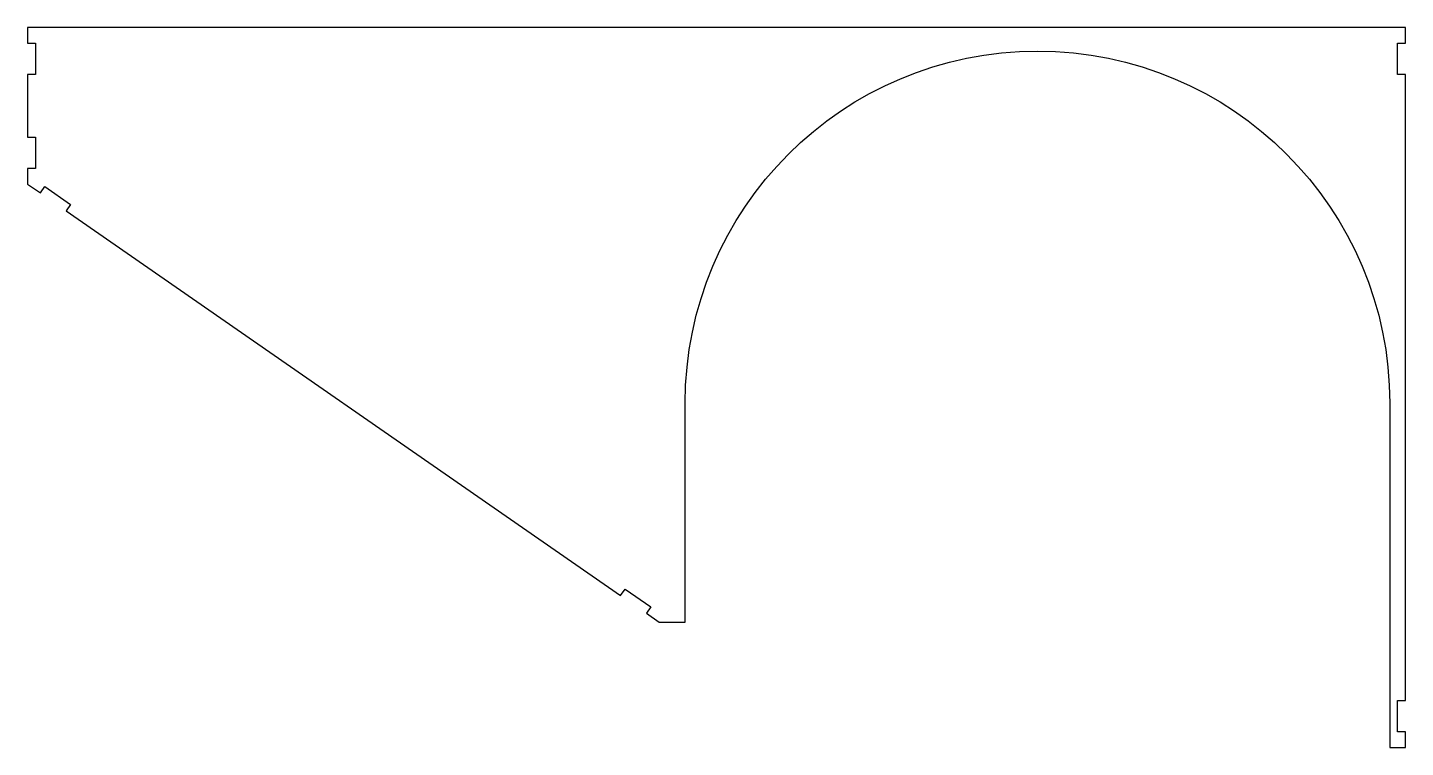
# Model space of a CAD drawing. Header units: inches. Extents: x -22 to 0, y -11.5 to 0.
import ezdxf

# ---------------------------------------------------------------- set-up
doc = ezdxf.new("R2010")
doc.units = ezdxf.units.IN
doc.header["$MEASUREMENT"] = 0

msp = doc.modelspace()

# ---------------------------------------------------------------- linework, layer by layer
msp.add_lwpolyline([(0, -0.75), (-0.125, -0.75), (-0.125, -0.25), (0, -0.25), (0, 0), (-22, 0), (-22, -0.25), (-21.875, -0.25), (-21.875, -0.75), (-22, -0.75), (-22, -1.75), (-21.875, -1.75), (-21.875, -2.25), (-22, -2.25), (-22, -2.5), (-21.795, -2.643), (-21.723, -2.54), (-21.313, -2.825), (-21.384, -2.928), (-12.531, -9.072), (-12.46, -8.97), (-12.049, -9.255), (-12.12, -9.357), (-11.915, -9.5), (-11.5, -9.5), (-11.5, -6, -1), (-0.25, -6), (-0.25, -11.5), (0, -11.5), (0, -11.25), (-0.125, -11.25), (-0.125, -10.75), (0, -10.75)], format="xyb", close=True)

doc.saveas('drawing.dxf')
